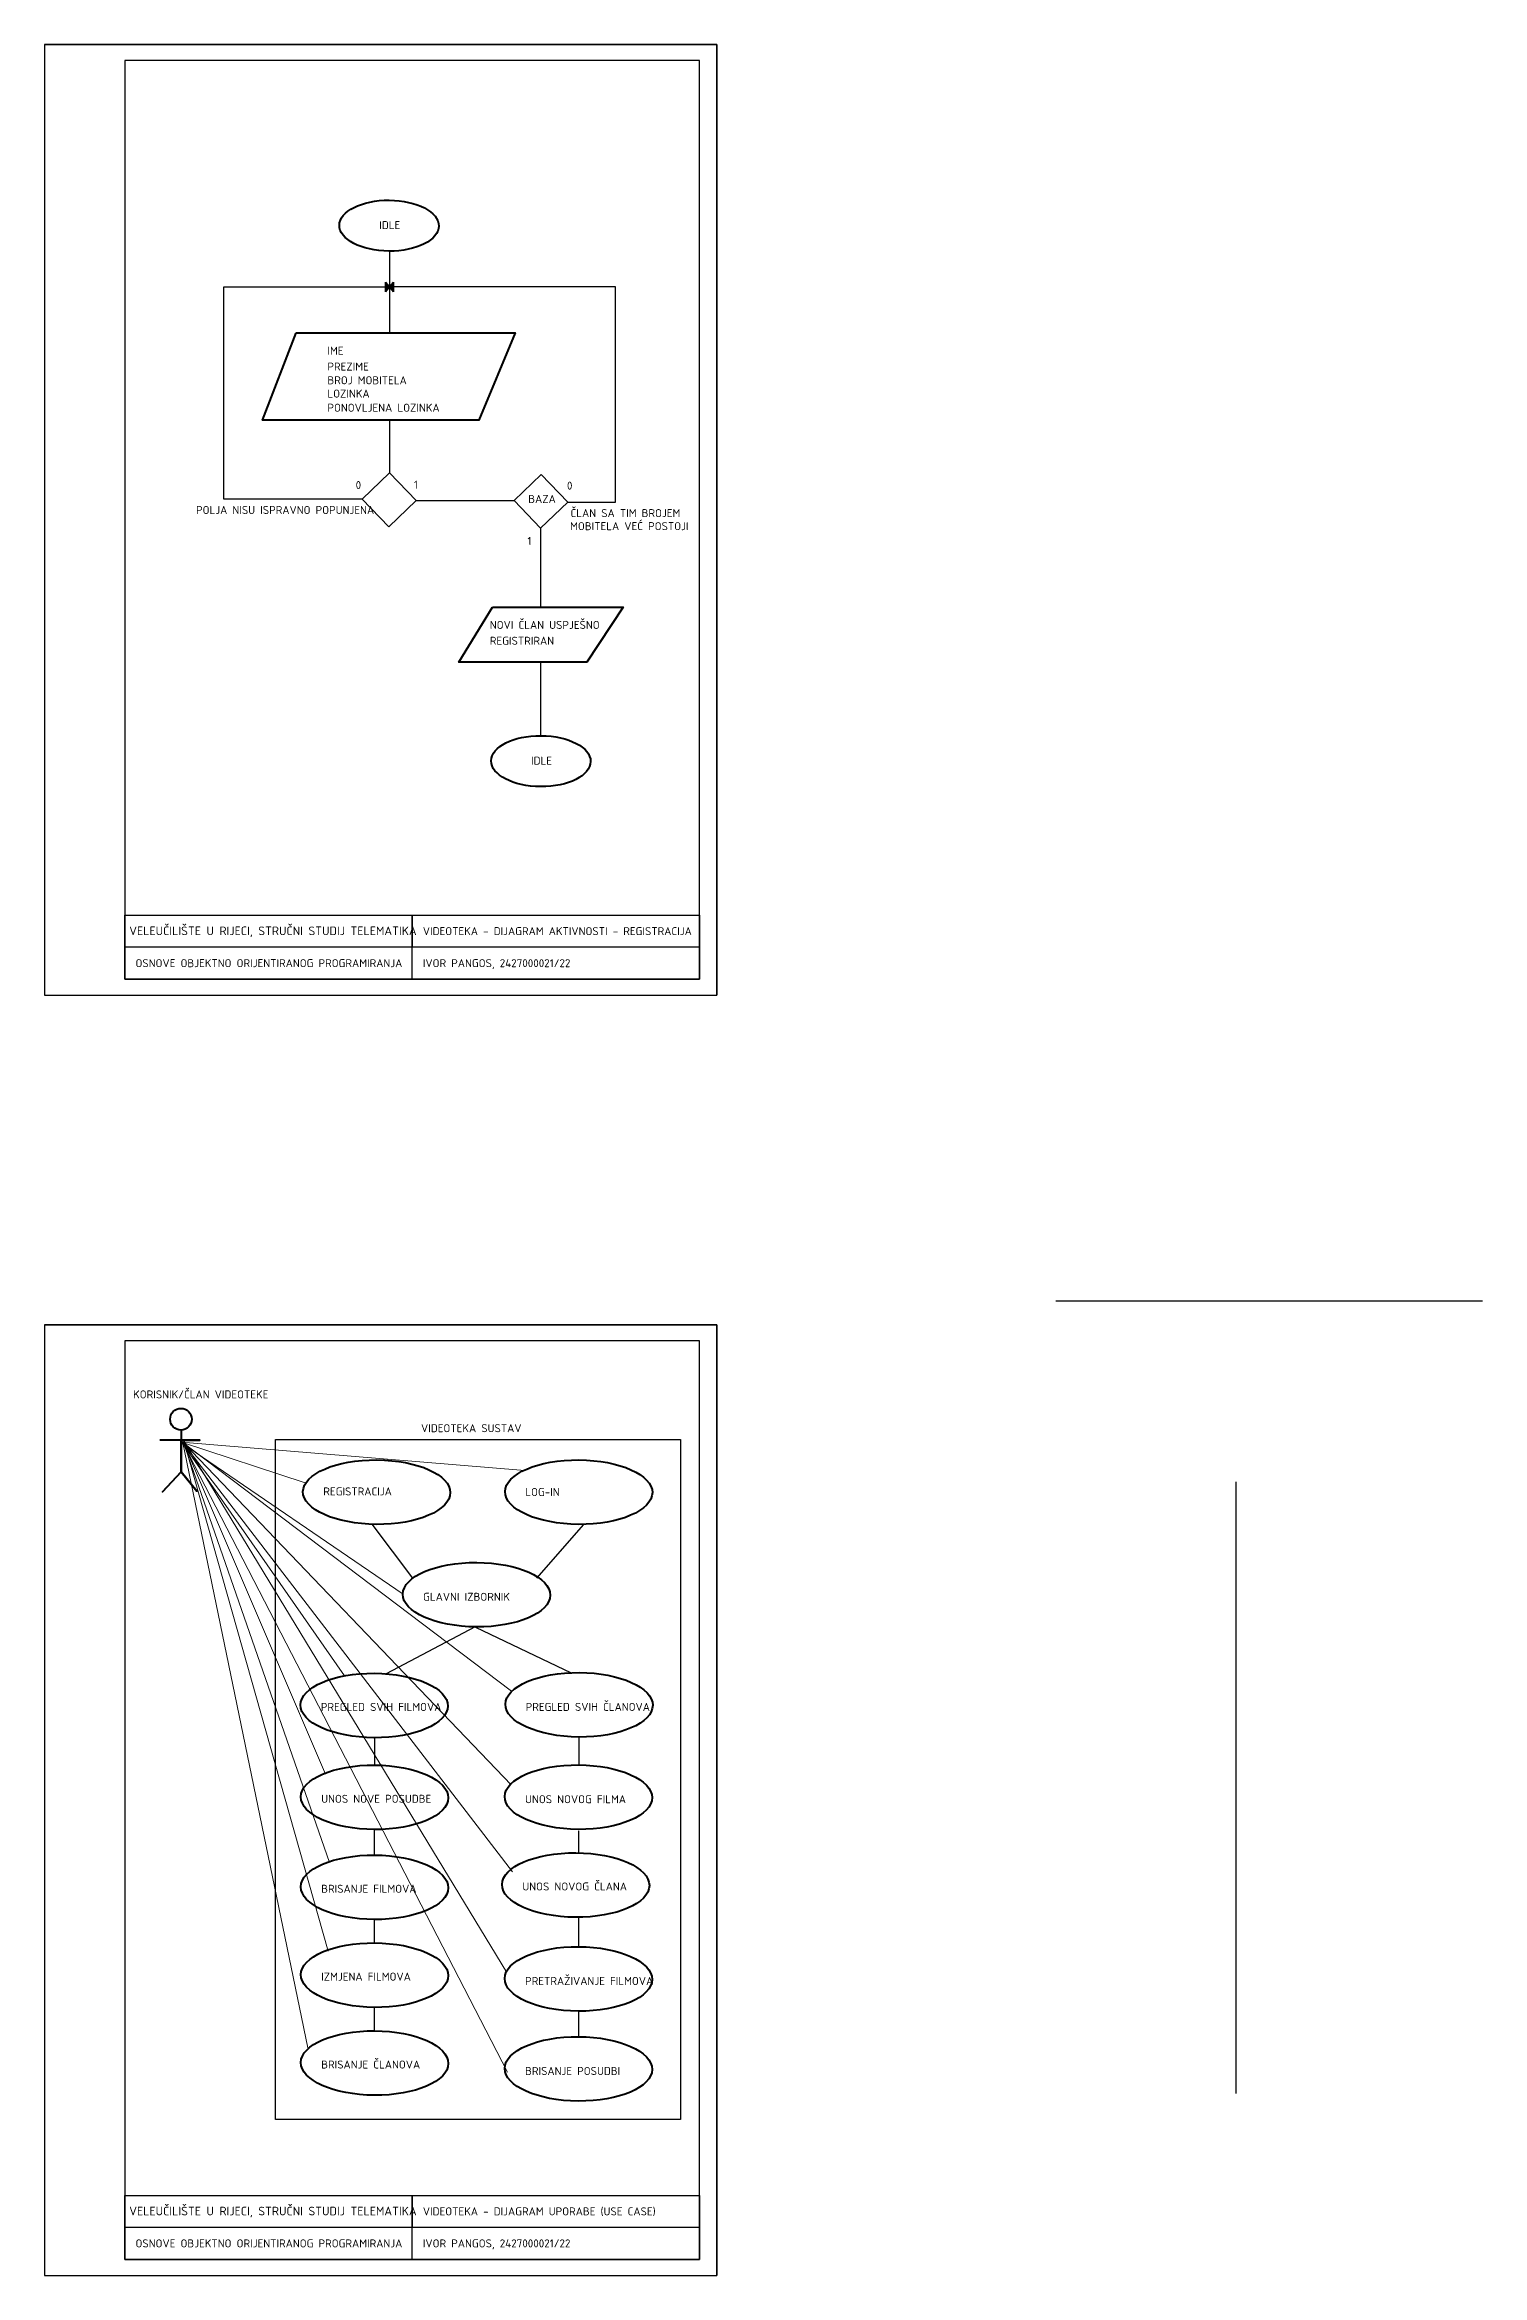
# Model space of a CAD drawing. Header units: millimetres. Extents: x -4325 to 12100, y -4000 to 50970.
# Drawn here: x 0 to 4491, y -4000 to 2970 of the extents above; entities that cross this region are included whole.
import ezdxf

# ---------------------------------------------------------------- set-up
doc = ezdxf.new("R2010")
doc.units = ezdxf.units.MM
doc.header["$LTSCALE"] = 30
for name, color, linetype, lineweight in [('__DIJAGRAM_USE_CASE', 20, 'Continuous', 40), ('__VEZE', 250, 'Continuous', 30), ('__VEZE_tanko', 170, 'Continuous', 15)]:
    doc.layers.add(name, color=color, linetype=linetype, lineweight=lineweight)
for name, color, linetype in [('OKVIR', 7, 'Continuous'), ('OKVIR_unut-iRC', 7, 'Continuous'), ('OKVIR_unutarnji', 8, 'Continuous'), ('Pecat', 8, 'Continuous')]:
    doc.layers.add(name, color=color, linetype=linetype)
doc.styles.add('PECAT2', font='isocpeur.ttf')

# ---------------------------------------------------------------- blocks, each defined once
blk = doc.blocks.new('okvir 42x29.7')
for p, q in [((0, 2970), (2100, 2970)), ((2100, 2970), (2100, 0))]:
    blk.add_line(p, q)
at = {"color": 253}
for p, q in [((1147.5, 50), (1147.5, 250)), ((1147.5, 250), (1147.5, 150)), ((2045, 150), (250, 150))]:
    blk.add_line(p, q, dxfattribs=at)
at = {"color": 0}
blk.add_lwpolyline([(0, 0), (2100, 0), (2100, 2970), (0, 2970)], close=True, dxfattribs=at)
blk.add_lwpolyline([(250, 50), (250, 250), (2045, 250), (2045, 50), (250, 50)])
at = {"layer": 'OKVIR_unut-iRC', "color": 0}
blk.add_line((250, 50), (250, 110), dxfattribs=at)
at = {"layer": 'OKVIR_unutarnji'}
blk.add_lwpolyline([(250, 50), (2045, 50), (2045, 2920), (250, 2920)], close=True, dxfattribs=at)

msp = doc.modelspace()

# ---------------------------------------------------------------- hatches: boundary and pattern name
at = {"layer": '__VEZE'}
h = msp.add_hatch(color=256, dxfattribs=at)
h.dxf.hatch_style = 1
h.paths.add_polyline_path([(1077.3, 2213.1), (1064.8, 2227.6), (1064.8, 2213.1)])
h = msp.add_hatch(color=256, dxfattribs=at)
h.dxf.hatch_style = 1
h.paths.add_polyline_path([(1064.8, 2197.2), (1077.3, 2213.1), (1064.8, 2213.1)])
h = msp.add_hatch(color=256, dxfattribs=at)
h.dxf.hatch_style = 1
h.paths.add_polyline_path([(1077.3, 2213.1), (1089.7, 2227.6), (1089.7, 2213.1)])
h = msp.add_hatch(color=256, dxfattribs=at)
h.dxf.hatch_style = 1
h.paths.add_polyline_path([(1089.7, 2197.2), (1077.3, 2213.1), (1089.7, 2213.1)])

# ---------------------------------------------------------------- linework, layer by layer
at = {"layer": '__DIJAGRAM_USE_CASE'}
for points in [[(785.5, 2069.3), (1470.2, 2069.3), (1356.6, 1797), (680.5, 1797), (785.5, 2069.3)], [(1398.8, 1212.5), (1807.5, 1212.5), (1693.9, 1040.9), (1293.8, 1040.9), (1398.8, 1212.5)], [(426.9, -1358.8), (426.9, -1489), (475, -1549.4), (426.9, -1489), (368.1, -1552.3), (426.9, -1489), (426.9, -1390), (484.9, -1390), (360.2, -1390)]]:
    msp.add_lwpolyline(points, dxfattribs=at)
msp.add_circle((425.8, -1325), 33.8, dxfattribs=at)
for centre, major_axis, ratio in [((1075.9, 2404.3), (-155.4, 1.1), 0.511895), ((1549.9, 731.2), (-155.4, 1.1), 0.511895), ((1037, -1552.8), (-230.1, 1.6), 0.437493), ((1668.1, -1552.8), (-230.1, 1.6), 0.437493), ((1348.8, -1873.2), (-230.1, 1.6), 0.437493), ((1029.3, -2219.4), (-230.1, 1.6), 0.437493), ((1669.2, -2217.2), (-230.1, 1.6), 0.437493), ((1030.5, -2506.2), (-230.1, 1.6), 0.437493), ((1667.2, -2505.7), (-230.1, 1.6), 0.437493), ((1030.5, -2787.4), (-230.1, 1.6), 0.437493), ((1658.7, -2780.3), (-230.1, 1.6), 0.437493), ((1030.5, -3061.9), (-230.1, 1.6), 0.437493), ((1667.2, -3073.7), (-230.1, 1.6), 0.437493), ((1030.5, -3336.5), (-230.1, 1.6), 0.437493), ((1667.2, -3354.8), (-230.1, 1.6), 0.437493)]:
    msp.add_ellipse(centre, major_axis=major_axis, ratio=ratio, dxfattribs=at)
at = {"layer": '__VEZE'}
for p, q in [((1077.3, 2325.6), (1077.3, 2069.3)), ((1077.3, 2213.1), (1089.6, 2227.6)), ((1089.6, 2197.6), (1077.3, 2213.1)), ((1089.6, 2227.6), (1089.6, 2197.6)), ((1077.3, 1797), (1077.3, 1631.9)), ((1160.4, 1545.3), (1466.1, 1545.3)), ((1549.2, 1458.8), (1549.2, 1212.5)), ((1549.2, 1040.9), (1549.2, 807.2)), ((3158.9, -955.2), (4490.7, -955.2)), ((3720.9, -1520.1), (3720.9, -3431.2)), ((1022.5, -1653.2), (1149.5, -1821.8)), ((1682.9, -1653.4), (1536.1, -1821.7)), ((1344.5, -1973.6), (1066.5, -2120.3)), ((1346.3, -1974.9), (1644.6, -2117.6)), ((1030.3, -2320), (1030.7, -2406.8)), ((1668.8, -2316.6), (1668.4, -2405.6)), ((1029, -2606.9), (1029, -2686.7)), ((1667.8, -2610.5), (1667.8, -2677.4)), ((1667.8, -2677.4), (1667.8, -2679.8)), ((1029, -2888), (1029, -2964)), ((1667.8, -2881.1), (1667.8, -2973)), ((1029, -3162.6), (1029, -3238.6)), ((1667.8, -3174.3), (1667.8, -3255.7))]:
    msp.add_line(p, q, dxfattribs=at)
for points in [[(992, 1549.9), (560.1, 1549.9), (560.1, 2213.1), (1077.3, 2213.1), (1064.8, 2197.2), (1064.8, 2227.6), (1077.3, 2213.1)], [(1634.5, 1540.8), (1783, 1540.8), (1783, 2213.1), (1077.3, 2213.1)]]:
    msp.add_lwpolyline(points, dxfattribs=at)
for points in [[(1077.3, 1631.9), (1160.4, 1545.3), (1075.1, 1463.4), (992, 1549.9)], [(1551.4, 1627.3), (1634.5, 1540.8), (1549.2, 1458.8), (1466.1, 1545.3)]]:
    msp.add_lwpolyline(points, close=True, dxfattribs=at)
at = {"layer": '__VEZE_tanko'}
for p, q in [((432, -1392.5), (889.9, -2709.6)), ((427.6, -1394.6), (1458.5, -2174.3)), ((427.6, -1396.8), (813.9, -1524.1)), ((427.6, -1396.8), (1500.1, -1485.3)), ((427.6, -1398.9), (1120.3, -1871.5)), ((429.8, -1398.9), (936.4, -2126.8)), ((431.6, -1399), (822.1, -3288.9)), ((434.1, -1398.9), (877.7, -2433.8)), ((434.1, -1401.1), (1461.3, -2739)), ((434.1, -1403.3), (1446.2, -3364.8)), ((436.3, -1394.6), (1444, -3054)), ((436.3, -1396.8), (885.4, -2986.5)), ((436.3, -1401.1), (1456.9, -2467.1))]:
    msp.add_line(p, q, dxfattribs=at)
at = {"layer": 'OKVIR'}
msp.add_lwpolyline([(720.7, -1388.3), (1985.7, -1388.3), (1985.7, -3512.5), (720.7, -3512.5)], close=True, dxfattribs=at)

# ---------------------------------------------------------------- block references
for p in [(0, 0), (0, -4000)]:
    msp.add_blockref('okvir 42x29.7', p, dxfattribs=at)

# ---------------------------------------------------------------- texts
at = {"layer": 'Pecat', "color": 7, "style": 'PECAT2'}
for s, height, p in [('IDLE', 25, (1045.3, 2393.4)), ('IME', 25, (883.2, 2001)), ('PREZIME', 25, (883.2, 1951.6)), ('BROJ MOBITELA', 25, (883.2, 1908.7)), ('LOZINKA', 25, (883.2, 1867.1)), ('PONOVLJENA LOZINKA', 25, (883.2, 1823)), ('0', 25, (971.4, 1581.3)), ('1', 25, (1153.5, 1582.7)), ('0', 25, (1631.4, 1579.6)), ('BAZA', 25, (1510.5, 1537.9)), ('POLJA NISU ISPRAVNO POPUNJENA', 25, (472.9, 1503.4)), ('MOBITELA VEĆ POSTOJI', 25, (1641.3, 1452.9)), ('ČLAN SA TIM BROJEM ', 25, (1642.6, 1493.7)), ('1', 25, (1508.1, 1406.7)), ('NOVI ČLAN USPJEŠNO ', 25, (1390.5, 1144.3)), ('REGISTRIRAN', 25, (1390.5, 1094.9)), ('IDLE', 25, (1519.3, 720.3)), ('VELEUČILIŠTE U RIJECI, STRUČNI STUDIJ TELEMATIKA', 27, (264.2, 187.5)), ('VIDEOTEKA - DIJAGRAM AKTIVNOSTI - REGISTRACIJA', 25, (1181.3, 187.5)), ('OSNOVE OBJEKTNO ORIJENTIRANOG PROGRAMIRANJA', 25, (283.8, 87.5)), ('IVOR PANGOS, 2427000021/22', 25, (1181.3, 87.5)), ('KORISNIK/ČLAN VIDEOTEKE', 25, (276.4, -1259.9)), ('VIDEOTEKA SUSTAV', 25, (1175.6, -1365.5)), ('REGISTRACIJA', 25, (870.4, -1563)), ('LOG-IN', 25, (1501.4, -1564.9)), ('GLAVNI IZBORNIK', 25, (1182.1, -1892.3)), ('PREGLED SVIH FILMOVA', 25, (862.7, -2236.5)), ('PREGLED SVIH ČLANOVA', 25, (1502.5, -2236.3)), ('UNOS NOVE POSUDBE', 25, (863.8, -2523.4)), ('UNOS NOVOG FILMA', 25, (1500.6, -2524.7)), ('BRISANJE FILMOVA', 25, (863.8, -2804.5)), ('UNOS NOVOG ČLANA', 25, (1492.1, -2797.4)), ('IZMJENA FILMOVA', 25, (863.8, -3079.1)), ('PRETRAŽIVANJE FILMOVA', 25, (1500.6, -3092.7)), ('BRISANJE ČLANOVA', 25, (863.8, -3353.7)), ('BRISANJE POSUDBI', 25, (1500.6, -3373.9)), ('VELEUČILIŠTE U RIJECI, STRUČNI STUDIJ TELEMATIKA', 27, (264.2, -3812.5)), ('VIDEOTEKA - DIJAGRAM UPORABE (USE CASE)', 25, (1181.3, -3812.5)), ('OSNOVE OBJEKTNO ORIJENTIRANOG PROGRAMIRANJA', 25, (283.8, -3912.5)), ('IVOR PANGOS, 2427000021/22', 25, (1181.3, -3912.5))]:
    msp.add_text(s, height=height, dxfattribs=at).set_placement(p)

doc.saveas('drawing.dxf')
